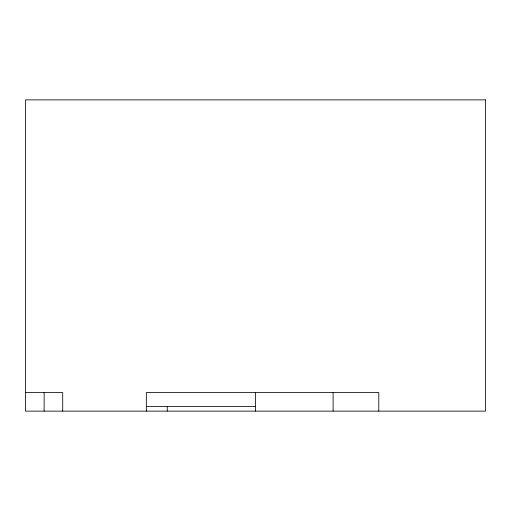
<?xml version="1.0" encoding="UTF-8"?>
<svg xmlns="http://www.w3.org/2000/svg" width="511" height="511" viewBox="0 0 511 511"><rect width="100%" height="100%" fill="white"/><g stroke="black" fill="none" stroke-linecap="round" stroke-linejoin="round"><path stroke-width="0.77" d="M25.55 392.544L62.712 392.544L62.712 411.125M146.331 406.475L255.5 406.475M378.798 411.125L378.798 392.544L146.331 392.544L146.331 411.125M333.102 392.544L333.102 411.125M255.5 392.544L255.5 411.125M167.238 406.475L167.238 411.125M44.131 392.544L44.131 411.125M485.45 99.875L25.55 99.875L25.55 411.125L485.45 411.125L485.45 99.875"/></g></svg>
